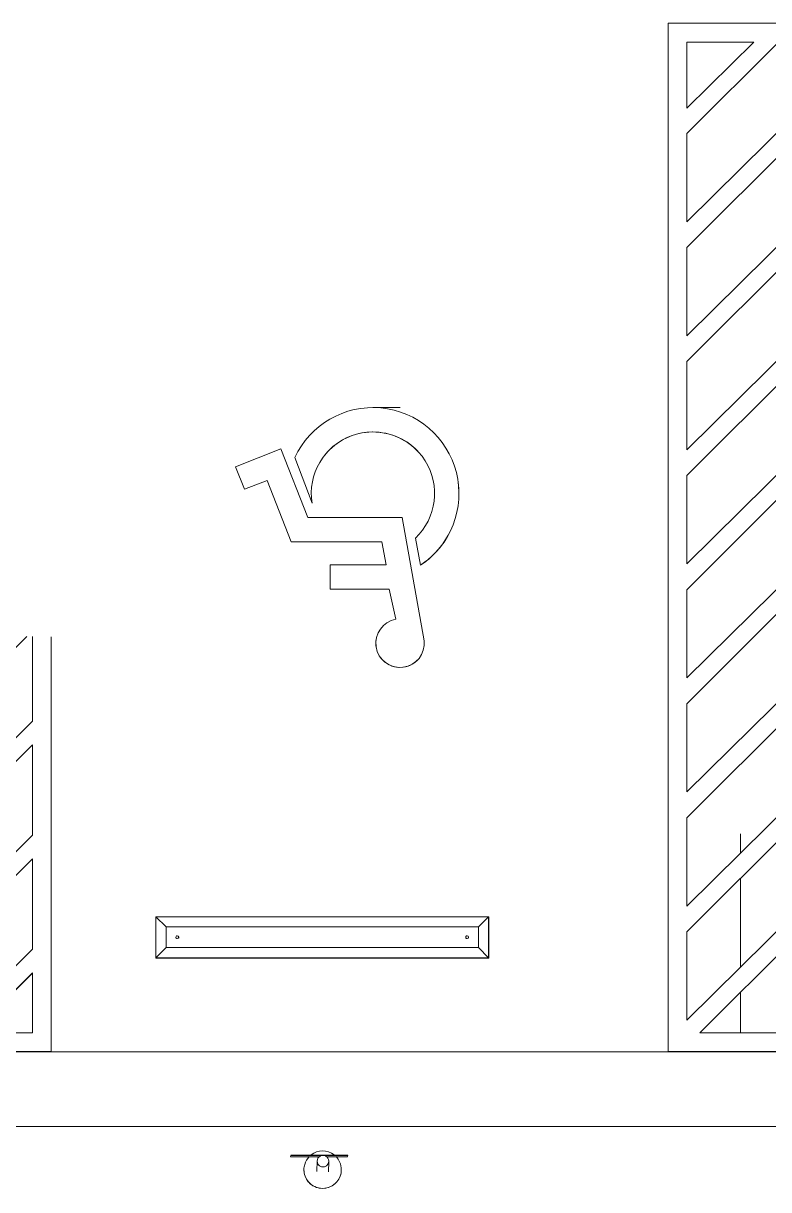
# Model space of a CAD drawing. Header units: metres. Extents: x -55 to 260, y -121 to 64.
# Drawn here: x 187.75 to 191.73, y 19.6 to 25.84 of the extents above; entities that cross this region are included whole.
import ezdxf

# ---------------------------------------------------------------- set-up
doc = ezdxf.new("R2010")
doc.units = ezdxf.units.M
for name, color, linetype, lineweight in [('0-1', 7, 'Continuous', 5), ('45ESTAC-1', 253, 'Continuous', 5), ('70LINEA-1', 254, 'Continuous', 5)]:
    doc.layers.add(name, color=color, linetype=linetype, lineweight=lineweight)

# ---------------------------------------------------------------- blocks, each defined once
blk = doc.blocks.new('Parking Lot - Handicap - Handicap-5934818-A1 _ A700')
at = {"layer": '70LINEA-1'}
for p, q in [((191.1967, 25.8394), (191.1966, 20.3401)), ((192.3967, 25.8394), (191.1967, 25.8394)), ((192.3966, 20.3401), (192.3967, 25.8394)), ((195.6967, 25.784), (195.6967, 25.8393)), ((191.6546, 25.7394), (191.2967, 25.3856)), ((191.2967, 25.3856), (191.2967, 25.7394)), ((191.2967, 25.7394), (191.6546, 25.7394)), ((191.2967, 25.2502), (191.786, 25.7394)), ((192.269, 25.7394), (191.2967, 24.7783)), ((191.786, 25.7394), (192.269, 25.7394)), ((191.2967, 24.6403), (192.2967, 25.6402)), ((192.2967, 25.6402), (192.2967, 25.1569)), ((191.2967, 24.7783), (191.2967, 25.2502)), ((192.2967, 25.1569), (191.2967, 24.1684)), ((191.2967, 24.0304), (192.2967, 25.0303)), ((192.2967, 25.0303), (192.2967, 24.547)), ((195.6966, 20.34), (195.6967, 24.8968)), ((191.2967, 24.1684), (191.2967, 24.6403)), ((192.2967, 24.547), (191.2967, 23.5585)), ((191.2967, 23.4205), (192.2967, 24.4203)), ((192.2967, 24.4203), (192.2967, 23.9371)), ((191.2967, 23.5585), (191.2967, 24.0304)), ((192.2967, 23.9371), (191.2967, 22.9486)), ((191.2966, 22.8105), (192.2967, 23.8104)), ((192.2967, 23.8104), (192.2967, 23.3271)), ((194.1177, 23.7846), (194.2628, 23.7846)), ((193.6253, 23.5635), (193.3833, 23.4684)), ((193.7696, 23.1965), (193.6253, 23.5635)), ((193.6996, 23.5167), (193.7921, 23.2731)), ((193.3833, 23.4684), (193.4309, 23.3474)), ((191.2967, 22.9486), (191.2967, 23.4205)), ((193.4309, 23.3474), (193.5519, 23.395)), ((193.5519, 23.3949), (193.4309, 23.3473)), ((193.5519, 23.395), (193.6807, 23.0673)), ((194.5745, 23.3794), (194.5745, 23.3795)), ((192.2967, 23.3271), (191.2966, 22.3386)), ((191.2966, 22.2006), (192.2967, 23.2005)), ((192.2967, 23.2004), (191.2966, 22.2005)), ((192.2967, 23.2005), (192.2966, 22.7172)), ((194.2737, 23.1965), (193.7696, 23.1965)), ((194.3919, 22.5372), (194.2737, 23.1965)), ((194.3452, 23.0862), (194.3714, 22.941)), ((193.6807, 23.0673), (194.1659, 23.0673)), ((194.1659, 23.0673), (193.6807, 23.0673)), ((194.1659, 23.0673), (194.1881, 22.9431)), ((194.1881, 22.9431), (193.8881, 22.9431)), ((193.8881, 22.9431), (193.8881, 22.8139)), ((191.2966, 22.3386), (191.2966, 22.8105)), ((193.8881, 22.8139), (194.2051, 22.8139)), ((194.2051, 22.8139), (193.8881, 22.8139)), ((194.2051, 22.8139), (194.2401, 22.6523)), ((192.2966, 22.7172), (191.2966, 21.7287)), ((191.2966, 21.5907), (192.2966, 22.5906)), ((192.2966, 22.5905), (191.2966, 21.5906)), ((192.2966, 22.5906), (192.2966, 22.1073)), ((194.1339, 22.5091), (194.1339, 22.509)), ((191.2966, 21.7287), (191.2966, 22.2006)), ((192.2966, 22.1073), (191.2966, 21.1188)), ((191.2966, 20.9808), (192.2966, 21.9806)), ((192.2966, 21.9806), (191.2966, 20.9807)), ((192.2966, 21.9806), (192.2966, 21.4974)), ((191.2966, 21.1188), (191.2966, 21.5907)), ((192.2966, 21.4974), (191.2966, 20.5089)), ((191.3658, 20.4401), (192.2966, 21.3707)), ((192.2966, 21.3706), (191.3659, 20.4401)), ((192.2966, 21.3707), (192.2966, 20.8874)), ((192.9564, 21.0616), (194.7364, 21.0616)), ((192.9564, 20.8417), (192.9564, 21.0616)), ((193.0113, 21.0073), (192.9564, 21.0616)), ((194.6813, 21.0073), (194.7364, 21.0616)), ((194.7364, 21.0616), (194.7364, 20.8417)), ((194.7366, 21.0599), (194.7364, 21.0616)), ((194.7366, 21.0599), (194.7366, 20.8399)), ((191.2966, 20.5089), (191.2966, 20.9808)), ((193.0113, 21.0073), (193.0113, 20.8973)), ((194.6813, 21.0073), (193.0113, 21.0073)), ((194.6813, 20.8973), (194.6813, 21.0073)), ((192.9564, 20.8417), (193.0113, 20.8973)), ((193.0113, 20.8973), (194.6813, 20.8973)), ((193.0639, 20.9514), (193.0646, 20.9451)), ((193.0795, 20.9469), (193.0788, 20.9532)), ((194.6139, 20.9514), (194.6146, 20.9451)), ((194.6295, 20.9469), (194.6288, 20.9532)), ((194.6813, 20.8973), (194.7364, 20.8417)), ((192.2966, 20.8874), (191.844, 20.4401)), ((194.7364, 20.8417), (192.9564, 20.8417)), ((192.9564, 20.8417), (192.9566, 20.8399)), ((194.7366, 20.8399), (192.9566, 20.8399)), ((194.7366, 20.8399), (194.7364, 20.8417)), ((191.9758, 20.4401), (192.2966, 20.7608)), ((192.2966, 20.7607), (191.9759, 20.44)), ((192.2966, 20.7608), (192.2966, 20.4401)), ((191.844, 20.4401), (191.3658, 20.4401)), ((192.2966, 20.4401), (191.9758, 20.4401)), ((191.1966, 20.3401), (192.3966, 20.3401)), ((192.3966, 20.34), (191.1966, 20.34)), ((191.2466, 20.34), (195.6966, 20.34))]:
    blk.add_line(p, q, dxfattribs=at)
for centre, major_axis, start_param, end_param in [((194.1177, 23.3247), (0.4568, 0.0548), 5.177233, 8.874713), ((194.1177, 23.3247), (0.3273, 0.0393), 5.354701, 9.462515), ((194.1177, 23.3246), (0.3273, 0.0393), 0.636397, 2.396889), ((194.1177, 23.3246), (0.4568, 0.0548), 6.141793, 6.302553), ((194.1177, 23.3246), (0.4568, 0.0548), 5.177233, 5.659513), ((194.2627, 22.5245), (0.1289, 0.0155), 1.626778, 6.261204), ((194.2627, 22.5245), (0.1289, 0.0155), 2.914118, 3.141593), ((194.2627, 22.5245), (0.1289, 0.0155), 3.686523, 5.488799), ((193.0713, 20.9523), (0.00745, 0.00089), 1.451342, 4.592935), ((193.0713, 20.9523), (0.00745, 0.00089), 4.592935, 7.734527), ((194.6213, 20.9523), (0.00745, 0.00089), 1.451342, 4.592935), ((194.6213, 20.9523), (0.00745, 0.00089), 4.592935, 7.734527)]:
    blk.add_ellipse(centre, major_axis=major_axis, ratio=0.999873, start_param=start_param, end_param=end_param, dxfattribs=at)
blk = doc.blocks.new('Parking Lot - Handicap - Handicap-V205-A1 _ A700')
at = {"layer": '70LINEA-1'}
for p, q in [((191.1966, 20.34), (191.1967, 25.8393)), ((189.6177, 23.7846), (189.7628, 23.7846)), ((189.1253, 23.5635), (188.8833, 23.4684)), ((189.2696, 23.1965), (189.1253, 23.5635)), ((189.1996, 23.5167), (189.2921, 23.2731)), ((188.8833, 23.4684), (188.9309, 23.3474)), ((188.9309, 23.3474), (189.0519, 23.395)), ((189.0519, 23.3949), (188.9309, 23.3473)), ((189.0519, 23.395), (189.1807, 23.0673)), ((190.0745, 23.3794), (190.0745, 23.3795)), ((189.7737, 23.1965), (189.2696, 23.1965)), ((189.8919, 22.5372), (189.7737, 23.1965)), ((189.8452, 23.0862), (189.8714, 22.941)), ((189.1807, 23.0673), (189.6659, 23.0673)), ((189.6659, 23.0673), (189.1807, 23.0673)), ((189.6659, 23.0673), (189.6881, 22.9431)), ((189.6881, 22.9431), (189.3881, 22.9431)), ((189.3881, 22.9431), (189.3881, 22.8139)), ((189.3881, 22.8139), (189.7051, 22.8139)), ((189.7051, 22.8139), (189.3881, 22.8139)), ((189.7051, 22.8139), (189.7401, 22.6523)), ((186.6966, 22.5739), (186.6966, 20.3401)), ((186.7966, 22.3386), (186.7966, 22.5726)), ((187.0302, 22.5695), (186.7966, 22.3386)), ((186.7966, 22.2006), (187.1638, 22.5677)), ((187.6391, 22.5615), (186.7966, 21.7287)), ((186.7966, 21.5907), (187.7659, 22.5598)), ((187.7966, 22.5594), (187.7966, 22.1073)), ((187.8966, 20.3401), (187.8966, 22.5581)), ((189.6339, 22.5091), (189.6339, 22.509)), ((186.7966, 21.7287), (186.7966, 22.2006)), ((187.7966, 22.1073), (186.7966, 21.1188)), ((186.7966, 20.9808), (187.7966, 21.9806)), ((187.7966, 21.9806), (187.7966, 21.4974)), ((187.0459, 21.8399), (186.7966, 21.5906)), ((187.648, 21.8319), (186.7966, 20.9807)), ((186.7966, 21.1188), (186.7966, 21.5907)), ((187.7966, 21.4974), (186.7966, 20.5089)), ((186.8658, 20.4401), (187.7966, 21.3707)), ((187.7966, 21.3706), (186.8659, 20.4401)), ((187.7966, 21.3707), (187.7966, 20.8874)), ((188.4564, 21.0616), (190.2364, 21.0616)), ((188.4564, 20.8417), (188.4564, 21.0616)), ((188.5113, 21.0073), (188.4564, 21.0616)), ((190.1813, 21.0073), (190.2364, 21.0616)), ((190.2364, 21.0616), (190.2364, 20.8417)), ((190.2366, 21.0599), (190.2364, 21.0616)), ((190.2366, 21.0599), (190.2366, 20.8399)), ((186.7966, 20.5089), (186.7966, 20.9808)), ((188.5113, 21.0073), (188.5113, 20.8973)), ((190.1813, 21.0073), (188.5113, 21.0073)), ((190.1813, 20.8973), (190.1813, 21.0073)), ((188.4564, 20.8417), (188.5113, 20.8973)), ((188.5113, 20.8973), (190.1813, 20.8973)), ((188.5639, 20.9514), (188.5646, 20.9451)), ((188.5795, 20.9469), (188.5788, 20.9532)), ((190.1139, 20.9514), (190.1146, 20.9451)), ((190.1295, 20.9469), (190.1288, 20.9532)), ((190.1813, 20.8973), (190.2364, 20.8417)), ((187.7966, 20.8874), (187.344, 20.4401)), ((190.2364, 20.8417), (188.4564, 20.8417)), ((188.4564, 20.8417), (188.4566, 20.8399)), ((190.2366, 20.8399), (188.4566, 20.8399)), ((190.2366, 20.8399), (190.2364, 20.8417)), ((187.4758, 20.4401), (187.7966, 20.7608)), ((187.7966, 20.7607), (187.4759, 20.44)), ((187.7966, 20.7608), (187.7966, 20.4401)), ((187.344, 20.4401), (186.8658, 20.4401)), ((187.7966, 20.4401), (187.4758, 20.4401)), ((186.6966, 20.3401), (187.8966, 20.3401)), ((187.8966, 20.34), (186.6966, 20.34)), ((186.7466, 20.34), (191.1966, 20.34))]:
    blk.add_line(p, q, dxfattribs=at)
for centre, major_axis, start_param, end_param in [((189.6177, 23.3247), (0.4568, 0.0548), 5.177233, 8.874713), ((189.6177, 23.3247), (0.3273, 0.0393), 5.354701, 9.462515), ((189.6177, 23.3246), (0.3273, 0.0393), 0.636397, 2.396889), ((189.6177, 23.3246), (0.4568, 0.0548), 6.141793, 6.302553), ((189.6177, 23.3246), (0.4568, 0.0548), 5.177233, 5.659513), ((189.7627, 22.5245), (0.1289, 0.0155), 1.626778, 6.261204), ((189.7627, 22.5245), (0.1289, 0.0155), 2.914118, 3.141593), ((189.7627, 22.5245), (0.1289, 0.0155), 3.686523, 5.488799), ((188.5713, 20.9523), (0.00745, 0.00089), 1.451342, 4.592935), ((188.5713, 20.9523), (0.00745, 0.00089), 4.592935, 7.734527), ((190.1213, 20.9523), (0.00745, 0.00089), 1.451342, 4.592935), ((190.1213, 20.9523), (0.00745, 0.00089), 4.592935, 7.734527)]:
    blk.add_ellipse(centre, major_axis=major_axis, ratio=0.999873, start_param=start_param, end_param=end_param, dxfattribs=at)
blk = doc.blocks.new('Sign - SpeedLimit_Handicap - Handicap-V278-A1 _ A700')
at = {"layer": '45ESTAC-1'}
for p, q in [((189.1778, 19.7851), (189.1775, 19.778)), ((189.2075, 19.7774), (189.3305, 19.7774)), ((189.2078, 19.7866), (189.4526, 19.7866)), ((189.4526, 19.7856), (189.2078, 19.7856)), ((189.3706, 19.7774), (189.4523, 19.7774)), ((189.4823, 19.778), (189.4826, 19.7851)), ((189.2486, 19.7126), (189.2481, 19.7004)), ((189.3193, 19.7558), (189.3172, 19.6988)), ((189.3791, 19.6966), (189.3812, 19.7535)), ((189.448, 19.6931), (189.4485, 19.7052))]:
    blk.add_line(p, q, dxfattribs=at)
for centre, major_axis, ratio, start_param, end_param in [((189.2075, 19.778), (0.03, 0), 0.017862, 3.141593, 4.711733), ((189.2078, 19.7861), (0.03, 0), 0.017862, 1.57014, 3.140937), ((189.2078, 19.7851), (0.03, 0), 0.017862, 1.57014, 3.140937), ((189.2105, 19.786), (0.02, 0), 0.017862, 1.83194, 3.140937), ((189.3485, 19.7089), (-0.0999, 0.0037), 0.99984, 5.547041, 6.031219), ((189.3485, 19.7089), (-0.0999, 0.0037), 0.99984, 4.086123, 5.412068), ((189.3502, 19.7546), (-0.0309, 0.0011), 0.99984, 3.178299, 6.319892), ((189.3485, 19.7089), (-0.0999, 0.0037), 0.99984, 3.609477, 3.95115), ((189.4523, 19.778), (0.03, 0), 0.017862, 4.711733, 6.282529), ((189.4526, 19.7861), (0.03, 0), 0.017862, 0, 1.57014), ((189.4526, 19.7851), (0.03, 0), 0.017862, 0, 1.57014), ((189.4499, 19.786), (0.02, 0), 0.017862, 6.282529, 7.591526), ((189.3485, 19.7089), (-0.0999, 0.0037), 0.99984, 6.031219, 6.319892), ((189.3502, 19.7546), (-0.0309, 0.0011), 0.99984, 0.036707, 0.298506), ((189.3502, 19.7546), (-0.0309, 0.0011), 0.99984, 0.298506, 0.560305), ((189.3502, 19.7546), (-0.0309, 0.0011), 0.99984, 0.560305, 0.822105), ((189.3502, 19.7546), (-0.0309, 0.0011), 0.99984, 0.822105, 1.083904), ((189.3502, 19.7546), (-0.0309, 0.0011), 0.99984, 1.083904, 1.345703), ((189.3502, 19.7546), (-0.0309, 0.0011), 0.99984, 1.345703, 1.607503), ((189.3502, 19.7546), (-0.0309, 0.0011), 0.99984, 1.607503, 1.869302), ((189.3502, 19.7546), (-0.0309, 0.0011), 0.99984, 1.869302, 2.131102), ((189.3502, 19.7546), (-0.0309, 0.0011), 0.99984, 2.131102, 2.392901), ((189.3502, 19.7546), (-0.0309, 0.0011), 0.99984, 2.392901, 2.6547), ((189.3502, 19.7546), (-0.0309, 0.0011), 0.99984, 2.6547, 2.9165), ((189.3502, 19.7546), (-0.0309, 0.0011), 0.99984, 2.9165, 3.178299), ((189.3485, 19.7089), (-0.0999, 0.0037), 0.99984, 3.178299, 3.609477), ((189.3485, 19.7089), (-0.0999, 0.0037), 0.99984, 0.036707, 0.385772), ((189.3485, 19.7089), (-0.0999, 0.0037), 0.99984, 0.385772, 0.734838), ((189.3485, 19.7089), (-0.0309, 0.0011), 0.99984, 0, 0.036707), ((189.3485, 19.7089), (-0.0309, 0.0011), 0.99984, 3.141593, 3.178299), ((189.3485, 19.7089), (-0.0999, 0.0037), 0.99984, 2.480168, 2.829233), ((189.3485, 19.7089), (-0.0999, 0.0037), 0.99984, 2.829233, 3.178299), ((189.3485, 19.7089), (-0.0999, 0.0037), 0.99984, 0.734838, 2.480168)]:
    blk.add_ellipse(centre, major_axis=major_axis, ratio=ratio, start_param=start_param, end_param=end_param, dxfattribs=at)
blk = doc.blocks.new('22011_AR_rvt-1-A1 _ A700')
at = {"layer": '70LINEA-1'}
for p, q in [((191.5835, 21.4024), (191.5835, 21.5041)), ((191.5835, 20.7925), (191.5835, 21.2675)), ((191.5835, 20.4401), (191.5835, 20.6577)), ((190.1721, 20.34), (187.8966, 20.34)), ((195.6967, 20.34), (190.1721, 20.34)), ((177.17, 19.9401), (192.1455, 19.9401))]:
    blk.add_line(p, q, dxfattribs=at)
at = {"layer": '45ESTAC-1'}
for name in ['Parking Lot - Handicap - Handicap-V205-A1 _ A700', 'Parking Lot - Handicap - Handicap-5934818-A1 _ A700', 'Sign - SpeedLimit_Handicap - Handicap-V278-A1 _ A700']:
    blk.add_blockref(name, (0, 0), dxfattribs=at)
blk = doc.blocks.new('Sign - SpeedLimit_Handicap - Handicap-V658-A1 _ A700')
at = {"layer": '45ESTAC-1'}
for p, q in [((189.1778, 19.7851), (189.1775, 19.778)), ((189.2075, 19.7774), (189.3305, 19.7774)), ((189.2078, 19.7866), (189.4526, 19.7866)), ((189.4526, 19.7856), (189.2078, 19.7856)), ((189.3706, 19.7774), (189.4523, 19.7774)), ((189.4823, 19.778), (189.4826, 19.7851)), ((189.2486, 19.7126), (189.2481, 19.7004)), ((189.3193, 19.7558), (189.3172, 19.6988)), ((189.3791, 19.6966), (189.3812, 19.7535)), ((189.448, 19.6931), (189.4485, 19.7052))]:
    blk.add_line(p, q, dxfattribs=at)
for centre, major_axis, ratio, start_param, end_param in [((189.2075, 19.778), (0.03, 0), 0.017862, 3.141593, 4.711733), ((189.2078, 19.7861), (0.03, 0), 0.017862, 1.57014, 3.140937), ((189.2078, 19.7851), (0.03, 0), 0.017862, 1.57014, 3.140937), ((189.2105, 19.786), (0.02, 0), 0.017862, 1.83194, 3.140937), ((189.3485, 19.7089), (-0.0999, 0.0037), 0.99984, 5.547041, 6.031219), ((189.3485, 19.7089), (-0.0999, 0.0037), 0.99984, 4.086123, 5.412068), ((189.3502, 19.7546), (-0.0309, 0.0011), 0.99984, 3.178299, 6.319892), ((189.3485, 19.7089), (-0.0999, 0.0037), 0.99984, 3.609477, 3.95115), ((189.4523, 19.778), (0.03, 0), 0.017862, 4.711733, 6.282529), ((189.4526, 19.7861), (0.03, 0), 0.017862, 0, 1.57014), ((189.4526, 19.7851), (0.03, 0), 0.017862, 0, 1.57014), ((189.4499, 19.786), (0.02, 0), 0.017862, 6.282529, 7.591526), ((189.3485, 19.7089), (-0.0999, 0.0037), 0.99984, 6.031219, 6.319892), ((189.3502, 19.7546), (-0.0309, 0.0011), 0.99984, 0.036707, 0.560305), ((189.3502, 19.7546), (-0.0309, 0.0011), 0.99984, 0.560305, 1.083904), ((189.3502, 19.7546), (-0.0309, 0.0011), 0.99984, 1.083904, 1.345703), ((189.3502, 19.7546), (-0.0309, 0.0011), 0.99984, 1.345703, 1.607503), ((189.3502, 19.7546), (-0.0309, 0.0011), 0.99984, 1.607503, 1.869302), ((189.3502, 19.7546), (-0.0309, 0.0011), 0.99984, 1.869302, 2.131102), ((189.3502, 19.7546), (-0.0309, 0.0011), 0.99984, 2.131102, 2.392901), ((189.3502, 19.7546), (-0.0309, 0.0011), 0.99984, 2.392901, 2.6547), ((189.3502, 19.7546), (-0.0309, 0.0011), 0.99984, 2.6547, 3.178299), ((189.3485, 19.7089), (-0.0999, 0.0037), 0.99984, 3.178299, 3.609477), ((189.3485, 19.7089), (-0.0999, 0.0037), 0.99984, 0.036707, 0.385772), ((189.3485, 19.7089), (-0.0999, 0.0037), 0.99984, 0.385772, 3.178299), ((189.3485, 19.7089), (-0.0309, 0.0011), 0.99984, 0, 0.036707), ((189.3485, 19.7089), (-0.0309, 0.0011), 0.99984, 3.141593, 3.178299)]:
    blk.add_ellipse(centre, major_axis=major_axis, ratio=ratio, start_param=start_param, end_param=end_param, dxfattribs=at)
blk = doc.blocks.new('22011_AR_rvt-2-A1 _ A700')
at = {"layer": '70LINEA-1'}
for p, q in [((191.5835, 21.4024), (191.5835, 21.5041)), ((191.5835, 20.7925), (191.5835, 21.2675)), ((191.5835, 20.4401), (191.5835, 20.6577)), ((190.1721, 20.34), (187.8966, 20.34)), ((195.6967, 20.34), (190.1721, 20.34)), ((177.17, 19.9401), (192.1455, 19.9401))]:
    blk.add_line(p, q, dxfattribs=at)
at = {"layer": '45ESTAC-1'}
for name in ['Parking Lot - Handicap - Handicap-V205-A1 _ A700', 'Parking Lot - Handicap - Handicap-5934818-A1 _ A700', 'Sign - SpeedLimit_Handicap - Handicap-V658-A1 _ A700']:
    blk.add_blockref(name, (0, 0), dxfattribs=at)

msp = doc.modelspace()

# ---------------------------------------------------------------- block references
at = {"layer": '0-1'}
for name in ['22011_AR_rvt-2-A1 _ A700', '22011_AR_rvt-1-A1 _ A700']:
    msp.add_blockref(name, (0, 0), dxfattribs=at)

doc.saveas('drawing.dxf')
